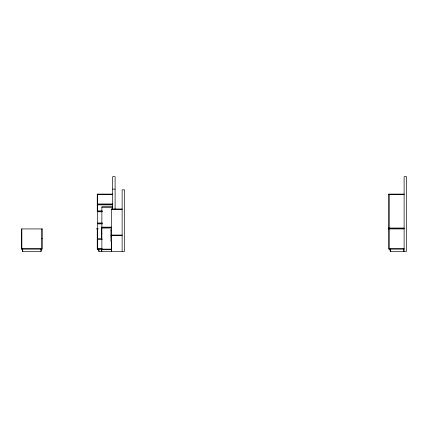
<?xml version="1.0" encoding="UTF-8"?>
<svg xmlns="http://www.w3.org/2000/svg" width="428" height="428" viewBox="0 0 428 428"><rect width="100%" height="100%" fill="white"/><g stroke="black" fill="none" stroke-linecap="round" stroke-linejoin="round"><path stroke-width="0.64" d="M111.382 241.435L111.382 251.322L111.382 208.976L122.13 208.976L122.13 209.42L111.382 209.42L111.382 208.976M112.618 189.117L115.105 189.117M112.618 194.093L97.242 194.093L97.242 211.336L102.233 211.336M404.112 194.093L388.683 194.093L388.683 194.542L404.112 194.542M97.691 194.542L112.618 194.542M97.691 203.974L112.618 203.974M97.242 204.418L112.618 204.418M97.691 204.868L112.618 204.868M112.618 206.783L101.869 206.783L101.869 227.605M101.869 207.232L112.618 207.232M97.691 210.892L102.233 210.892M97.691 211.785L102.233 211.785M97.691 222.983L102.233 222.983M97.691 223.432L102.233 223.432M97.691 223.876L102.233 223.876M111.355 227.14L101.42 227.14L101.42 239.081L101.869 239.081M101.42 227.584L111.301 227.584M101.42 228.081L111.355 228.033M404.112 228.033L388.683 228.033L388.683 228.932L404.112 228.932M98.066 228.434L96.744 228.434L96.744 228.932L98.066 228.932M388.683 228.482L404.112 228.482M110.938 230.275L111.382 230.275M101.42 233.56L101.869 233.56M101.42 233.608L101.869 233.608M111.382 235.052L122.13 235.052M111.382 235.496L122.13 235.496M110.938 235.748L111.382 235.748M110.938 235.796L111.382 235.796M41.751 238.808L42.201 238.808M97.242 238.808L101.586 238.808M97.691 239.257L102.233 239.257M111.382 241.269L110.938 241.269L110.938 229.328M21.849 248.684L41.751 248.684M97.691 248.684L102.233 248.684M389.18 248.684L404.112 248.684M97.242 249.032L97.691 249.032M111.355 249.133L97.242 249.133L97.242 228.932M404.112 249.133L388.736 249.133L388.736 228.932M111.526 249.583L100.971 249.583L100.971 249.133M404.112 251.322L404.112 176.678L406.6 176.678L406.6 251.322L390.079 251.322L390.079 249.133M403.663 249.133L403.663 251.322M390.529 249.133L390.529 251.322M389.18 194.542L389.18 228.033M389.18 228.932L389.18 249.133M388.736 194.542L388.736 228.033M388.239 228.434L388.239 228.932M122.13 251.322L122.13 189.866L124.623 189.866L124.623 251.322L98.584 251.322L98.584 249.133M115.105 209.335L115.105 176.678L112.618 176.678L112.618 209.222M101.869 228.033L101.869 249.133M101.869 249.583L101.869 251.322M101.42 249.583L101.42 251.322M99.034 249.133L99.034 251.322M97.691 194.093L97.691 249.133M41.751 228.932L41.751 249.133M41.307 249.133L41.307 251.322L22.293 251.322L22.293 249.133M40.858 249.133L40.858 251.322M22.743 249.133L22.743 251.322M21.849 228.932L21.849 249.133M42.201 228.932L21.4 228.932L21.4 249.133L42.201 249.133L42.201 228.932"/></g></svg>
